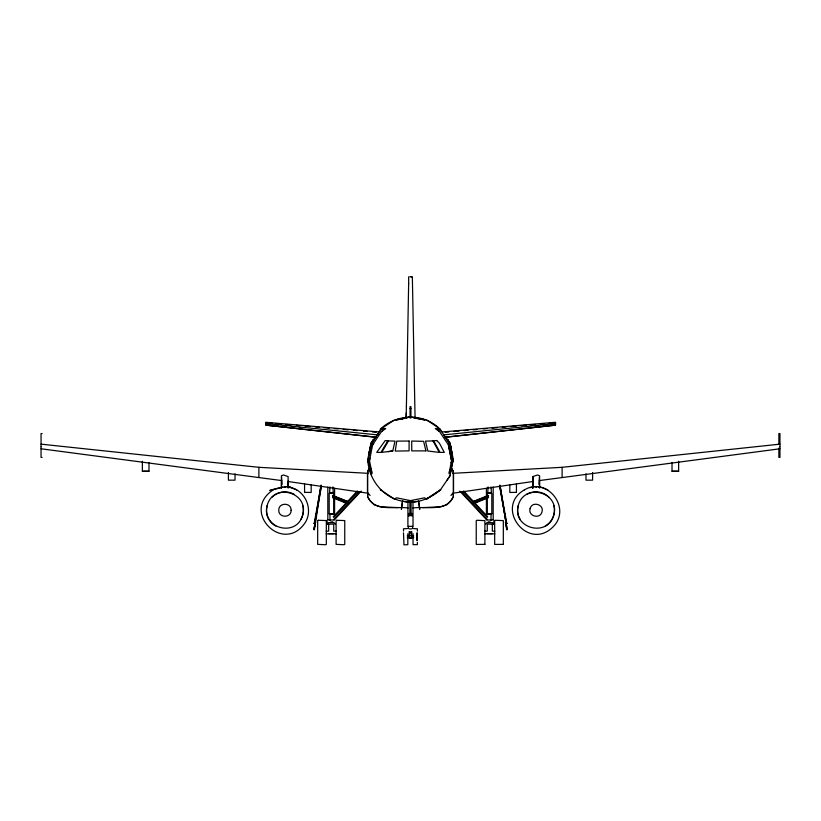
<?xml version="1.0" encoding="UTF-8"?>
<svg xmlns="http://www.w3.org/2000/svg" width="821" height="821" viewBox="0 0 821 821"><rect width="100%" height="100%" fill="white"/><g stroke="black" fill="none" stroke-linecap="round" stroke-linejoin="round"><path stroke-width="1.23" d="M453.356 473.84L453.366 471.336L450.934 467.272L453.366 471.336L453.366 496.643C446.48 512.294 426.448 506.023 412.922 507.994M406.395 406.641L408.653 283.573M532.829 488.115L532.901 476.57L537.519 474.979L539.571 475.78L539.571 488.074L539.479 480.09M281.511 480.121L281.439 488.177L281.429 475.78L283.481 474.979L288.099 476.57L288.171 488.115M406.231 412.922L406.169 417.992L406.395 406.549M490.979 520.545L491.071 514.223L490.342 514.018M412.583 528.303L412.614 526.312M532.778 481.26L532.901 476.57L532.819 488.228M538.976 484.369L539.479 476.734M329.98 486.925L329.601 492.446L330.494 492.692L333.254 492.446L332.874 486.925M488.126 486.925L487.746 492.446L488.639 492.692L491.399 492.446L491.02 486.925M453.171 473.809L453.366 471.336M315.551 522.341L314.176 523.5L315.551 522.341L313.971 529.678L320.878 485.262M314.392 529.678L321.298 485.262M449.713 469.94L449.323 472.537L450.339 472.537L450.883 469.94M267.184 505.479C260.832 528.416 296.771 537.981 302.723 514.952C309.076 491.984 273.157 482.43 267.184 505.479A18.113 18.113 0 0 0 267.184 514.952A18.575 18.575 0 0 0 275.774 526.097M518.277 505.479C511.924 528.437 547.843 537.96 553.816 514.952C560.168 492.005 524.229 482.409 518.277 505.479A18.113 18.113 0 0 0 520.124 519.354M408.222 501.99L402.536 501.21L401.407 509.215L402.536 501.21C382.843 497.68 368.444 479.156 367.757 459.432L368.352 462.418M369.809 451.94L369.768 453.161M313.971 529.678L315.12 522.341M314.176 523.5L321.042 485.816M314.607 523.5L321.473 485.806M409.053 536.79L409.884 532.46M370.661 445.3L369.111 453.161L370.61 446.532M369.296 454.352L371.369 443.72L379.938 430.871M369.932 458.2L369.46 460.591L371.441 470.197M369.512 460.602L372.611 444.879L381.498 431.538L385.685 428.531L382.935 428.531L380.585 430.05L371.441 443.853L370.64 448.153L372.518 442.447L371.564 443.679M451.109 462.972L451.581 460.591L448.43 444.879M451.745 465.569L450.113 473.727L449.046 473.727L451.191 462.356M452.679 462.418L452.966 460.971M367.777 459.452L371.03 443.094L373.729 439.081L372.765 440.528M368.177 459.955L369.378 453.818M370.24 449.775L370.671 447.609M451.663 466.061L452.884 459.934M402.536 501.21C416.185 504.576 429.978 498.706 440.333 489.983L450.011 475.821L453.264 459.452L450.011 443.094L447.342 439.081L448.287 440.528M392.777 450.883L395.034 441.123L388.497 440.908L381.755 452.392L392.777 450.924L388.21 451.724M367.644 473.84L367.634 471.336L370.066 467.272L367.634 471.336L367.634 496.643C374.52 512.294 394.552 506.023 408.078 507.994M409.022 513.32L408.458 514.746L409.053 516.183L408.622 515.516M411.916 516.152L412.481 514.716L411.885 513.32M372.652 444.92L373.647 443.432M371.041 443.104L372.847 440.415M447.168 480.018L450.011 475.821M327.086 520.227L327.086 524.28L328.297 522.659L334.106 522.659L335.317 524.28M485.683 524.28L486.894 522.659L492.703 522.659L493.914 524.28L493.914 520.227M450.934 495.474L453.366 492.621L453.408 496.643L450.934 500.707L446.87 504.771L440.795 506.783L422.61 507.624M333.234 516.799L357.351 490.958M333.798 517.322L357.915 491.481M333.952 519.221L359.793 491.533M334.516 519.714L361.178 491.102M273.136 489.942C239.999 511.637 283.748 555.376 305.443 522.248C313.17 509.41 305.607 491.194 291.065 487.592C290.388 482.943 249.502 496.489 282.537 487.161M524.229 489.942C494.109 507.594 527.924 551.64 552.769 527.144C572.34 508.404 546.899 476.006 524.362 489.942M380.369 429.352L394.203 420.085M380.287 429.178C396.05 414.205 422.302 412.737 438.547 427.71M381.529 431.589L382.617 430.871M426.879 498.901L440.754 489.644L426.838 498.901M473.85 501.898L488.598 495.853L472.444 501.908M472.424 501.877L488.321 495.412M474.415 502.76L488.033 497.208M473.604 503.704L488.362 497.7M327.086 524.28L328.297 523.798M535.087 487.089L536.636 486.791L536.636 487.469M329.19 513.813L333.695 513.813L333.695 493.298L329.19 493.298L329.19 513.813L330.288 513.494M332.803 521.807L330.74 522.012M487.305 493.298L491.81 493.298L491.81 513.813L490.712 514.1L487.305 513.813L487.305 493.298L488.433 492.969M487.305 513.813L488.433 513.494M330.021 520.545L329.929 514.223L330.658 514.018M332.926 514.223L329.929 514.223M491.071 514.223L488.074 514.223M395.455 419.839L410.5 416.822L425.586 419.839M400.884 419.131L406.898 417.92M380.708 489.983L380.287 489.644L394.408 499.117L396.543 497.813L410.5 500.625L424.498 497.813L426.633 499.076M396.676 419.962L402.957 418.7M396.676 419.705L409.248 417.232M533.075 481.486L453.541 493.134L453.541 473.286L562.108 467.313L779.95 444.151M539.387 480.562L779.95 448.779M412.809 501.99L418.587 501.21L419.716 509.256L418.587 501.21M529.976 487.633L533.619 487.161M445.259 437.336L555.56 425.155L445.988 437.07M535.271 426.848L539.069 426.458M542.876 426.078L546.683 425.689M550.491 425.299L554.298 424.909M443.607 434.904L555.56 423.605M442.16 431.969L555.56 422.271M445.198 432.236L449.005 431.908M454.085 431.466L459.155 431.035M464.224 430.594L468.032 430.266M473.112 429.835L476.919 429.506M483.261 428.952L487.058 428.624M492.138 428.193L497.208 427.751M502.288 427.32L506.095 426.992M511.165 426.551L516.235 426.12M521.314 425.678L526.384 425.237M530.192 424.909L535.271 424.478M540.341 424.036L544.149 423.708M549.218 423.277L554.298 422.836M413.507 528.57L417.366 528.806L417.366 531.136M409.833 276.78L411.588 276.78L411.044 276.78M410.069 408.56L410.931 408.56M382.042 429.147L384.721 429.147M438.999 429.147L436.331 429.147L438.927 431.117M42.128 433.55L41.05 433.55L41.05 446.665M452.022 453.161L450.36 445.3L450.678 446.532C449.405 441.749 452.258 456.64 451.755 451.94M451.263 453.161L451.222 451.94M42.128 457.389L41.05 457.389L41.05 446.911M368.229 461.884L368.075 460.971M371.143 468.709L372.005 473.727L370.928 473.727L370.148 469.94M142.361 471.213L148.981 471.213M672.019 471.213L678.639 471.213M370.579 471.921L371.595 471.921M449.467 471.921L450.452 471.921M370.712 472.537L371.728 472.537L371.338 469.94M296.771 489.942L291.024 487.633L287.381 487.161M547.864 489.942L542.168 487.592L538.463 487.161M304.57 492.374L311.18 492.456L311.18 484.934M516.43 492.374L509.82 492.456L509.82 484.934M333.572 519.58L334.588 519.58M486.412 519.58L487.428 519.58M328.297 519.98L334.106 519.98M486.894 519.98L492.703 519.98M490.26 522.012L488.197 521.807M329.395 524.116L333.737 524.116L333.737 531.146L336.282 531.146M491.605 524.116L487.264 524.116L487.264 531.146L484.718 531.146M409.115 528.868L411.814 528.868M326.132 531.146L328.667 531.146L328.667 524.116M494.868 531.146L492.333 531.146L492.333 524.116M409.115 531.864L411.814 531.864M328.667 533.66L333.737 533.66M487.264 533.66L492.333 533.66M326.142 533.845L336.302 533.845M484.698 533.845L494.858 533.845M407.195 535.826L413.712 535.826M407.195 537.622L413.712 537.622M505.449 522.341L506.824 523.5L505.449 522.341L507.029 529.678L500.122 485.262M499.702 485.262L506.721 526.405M398.39 507.624L380.205 506.783L374.13 504.771L370.066 500.707L367.634 496.643L367.675 492.662L370.066 495.474M41.05 444.151L258.892 467.313L367.459 473.286L367.459 493.134L287.925 481.486M407.39 528.57L403.501 528.775L403.501 531.105M265.809 422.271L379.21 431.969M267.082 422.836L272.151 423.277M275.959 423.605L281.039 424.036M286.108 424.478L291.188 424.909M296.258 425.35L300.065 425.678M305.135 426.12L310.215 426.551M315.285 426.992L319.092 427.32M324.162 427.751L329.242 428.193M334.311 428.624L338.119 428.952M343.199 429.393L348.268 429.835M353.348 430.266L357.145 430.594M363.487 431.138L367.295 431.466M372.375 431.908L376.182 432.236M265.809 423.605L377.763 434.904M267.082 424.909L270.889 425.299M274.696 425.689L278.493 426.078M282.301 426.458L286.108 426.848M291.188 427.372L293.723 427.628M298.793 428.141L301.328 428.408M375.392 437.07L265.809 425.155L376.121 437.336M41.05 448.779L281.613 480.562M413.969 417.663L424.365 419.705M413.989 417.889L416.319 418.361M422.138 419.521L424.467 419.983M414.112 417.92L420.147 419.131M332.567 492.969L333.695 493.298M332.567 513.494L333.695 513.813M490.712 513.494L491.81 513.813M285.913 487.089L284.364 486.791L284.364 487.469M348.556 501.908L332.413 495.822L347.15 501.898M492.703 523.798L493.914 524.28M332.679 495.412L348.576 501.877M332.967 497.208L346.585 502.76M332.638 497.7L347.396 503.704M426.838 420.085L440.672 429.352M463.649 490.958L487.766 516.799M463.085 491.481L487.202 517.322M461.207 491.533L487.048 519.221M459.811 491.102L486.525 519.714M441.236 431.117L438.106 428.531L435.366 428.531L439.553 431.538L448.389 444.92L451.529 460.602M449.477 443.679C447.496 439.102 451.406 451.119 450.216 446.922M448.133 440.313L450 443.104M441.103 430.871L449.672 443.72L450.821 449.929M443.648 434.75L449.6 443.853M410.88 532.46L411.752 536.79M369.912 468.996L370.25 470.69M450.38 445.3L450.657 446.532M450.78 449.354L452.874 459.955M368.157 459.934L370.148 470.023M499.958 485.816L506.824 523.5M499.527 485.806L506.393 523.5M505.88 522.341L507.029 529.678M506.29 526.394L506.608 529.678M367.634 471.336L367.829 473.809M281.521 476.734L282.024 484.369M410.541 502.339L410.5 500.625M412.347 276.78L415.067 417.817M408.324 526.312L408.355 528.303M779.95 446.665L779.95 433.55L778.872 433.55L778.872 444.489M779.95 446.911L779.95 457.389L778.872 457.389L778.872 448.153M678.639 461.258L678.639 471.295L672.019 471.295L672.019 462.5M592.598 472.527L592.598 480.162L585.978 480.162L585.978 473.799M562.108 467.313L562.108 477.237M555.56 422.723L555.56 424.785M516.43 483.692L516.43 492.456M493.185 487.017L493.185 519.58M486.412 488.269L486.412 515.824M417.366 532.942L417.366 540.495M417.366 542.312L417.366 544.641L413.045 544.672L413.045 533.66M416.801 532.942L416.801 540.495M412.973 501.179L413.045 526.343L407.893 526.343L407.955 501.179M411.649 531.895L411.649 535.826M411.649 537.622L411.649 538.155L409.289 538.155L409.289 537.622M411.085 501.775L411.085 515.372L410.479 515.67L409.915 515.475L409.884 501.775M410.931 417.992L410.931 406.682L410.069 406.682L410.069 417.992M409.289 531.895L409.289 535.826M408.653 276.78L408.653 283.738M407.821 533.691L407.821 544.641L403.963 544.867L403.501 532.911M334.588 488.269L334.588 515.824M327.815 487.017L327.815 519.58M304.57 483.692L304.57 492.456M265.809 422.723L265.809 424.785M258.892 467.313L258.892 477.237M235.022 473.799L235.022 480.162L228.402 480.162L228.402 472.527M148.981 462.5L148.981 471.295L142.361 471.295L142.361 461.258M545.226 526.097A18.575 18.575 0 0 0 553.816 514.952A18.113 18.113 0 0 0 553.816 505.479M526.825 494.334A18.37 18.37 0 0 1 549.033 497.269M302.713 505.479A18.113 18.113 0 0 1 300.876 519.354M271.967 497.269A18.37 18.37 0 0 1 294.175 494.334M409.115 441.041L409.074 450.883L395.25 451.057L396.759 441.123L409.115 441.041M532.86 481.055L532.819 486.822L532.819 481.055M530.099 508.64C527.749 516.224 540.259 519.58 542.004 511.842C544.374 504.268 531.854 500.892 530.099 508.64M291.106 510.252C291.393 518.174 278.514 518.164 278.76 510.252C278.473 502.308 291.424 502.298 291.106 510.252M369.358 451.94L369.05 453.161L369.337 451.94M387.83 440.836L380.954 452.392L376.726 452.392L385.234 440.538L387.83 440.836M318.322 520.278L317.676 520.627L317.676 544.374L325.629 544.723L326.327 544.426L326.327 520.576L318.322 520.278M336.754 520.278L336.107 520.627L336.107 544.374L344.061 544.723L344.758 544.426L344.758 520.576L336.754 520.278M484.893 544.374L476.242 544.426L476.242 520.576L476.939 520.278L484.893 520.627L484.893 544.374M503.324 544.374L494.673 544.426L494.673 520.576L495.371 520.278L503.324 520.627L503.324 544.374M436.731 440.538L433.55 440.785L440.056 452.392L444.315 452.392L439.44 443.258L436.731 440.538M433.006 440.908L425.504 441.123L427.803 451.016L439.286 452.392L433.006 440.908M425.925 450.883L411.752 450.883L411.711 441.041L423.615 441.329L425.925 450.883M288.181 486.822L288.14 481.055L288.181 486.832"/></g></svg>
